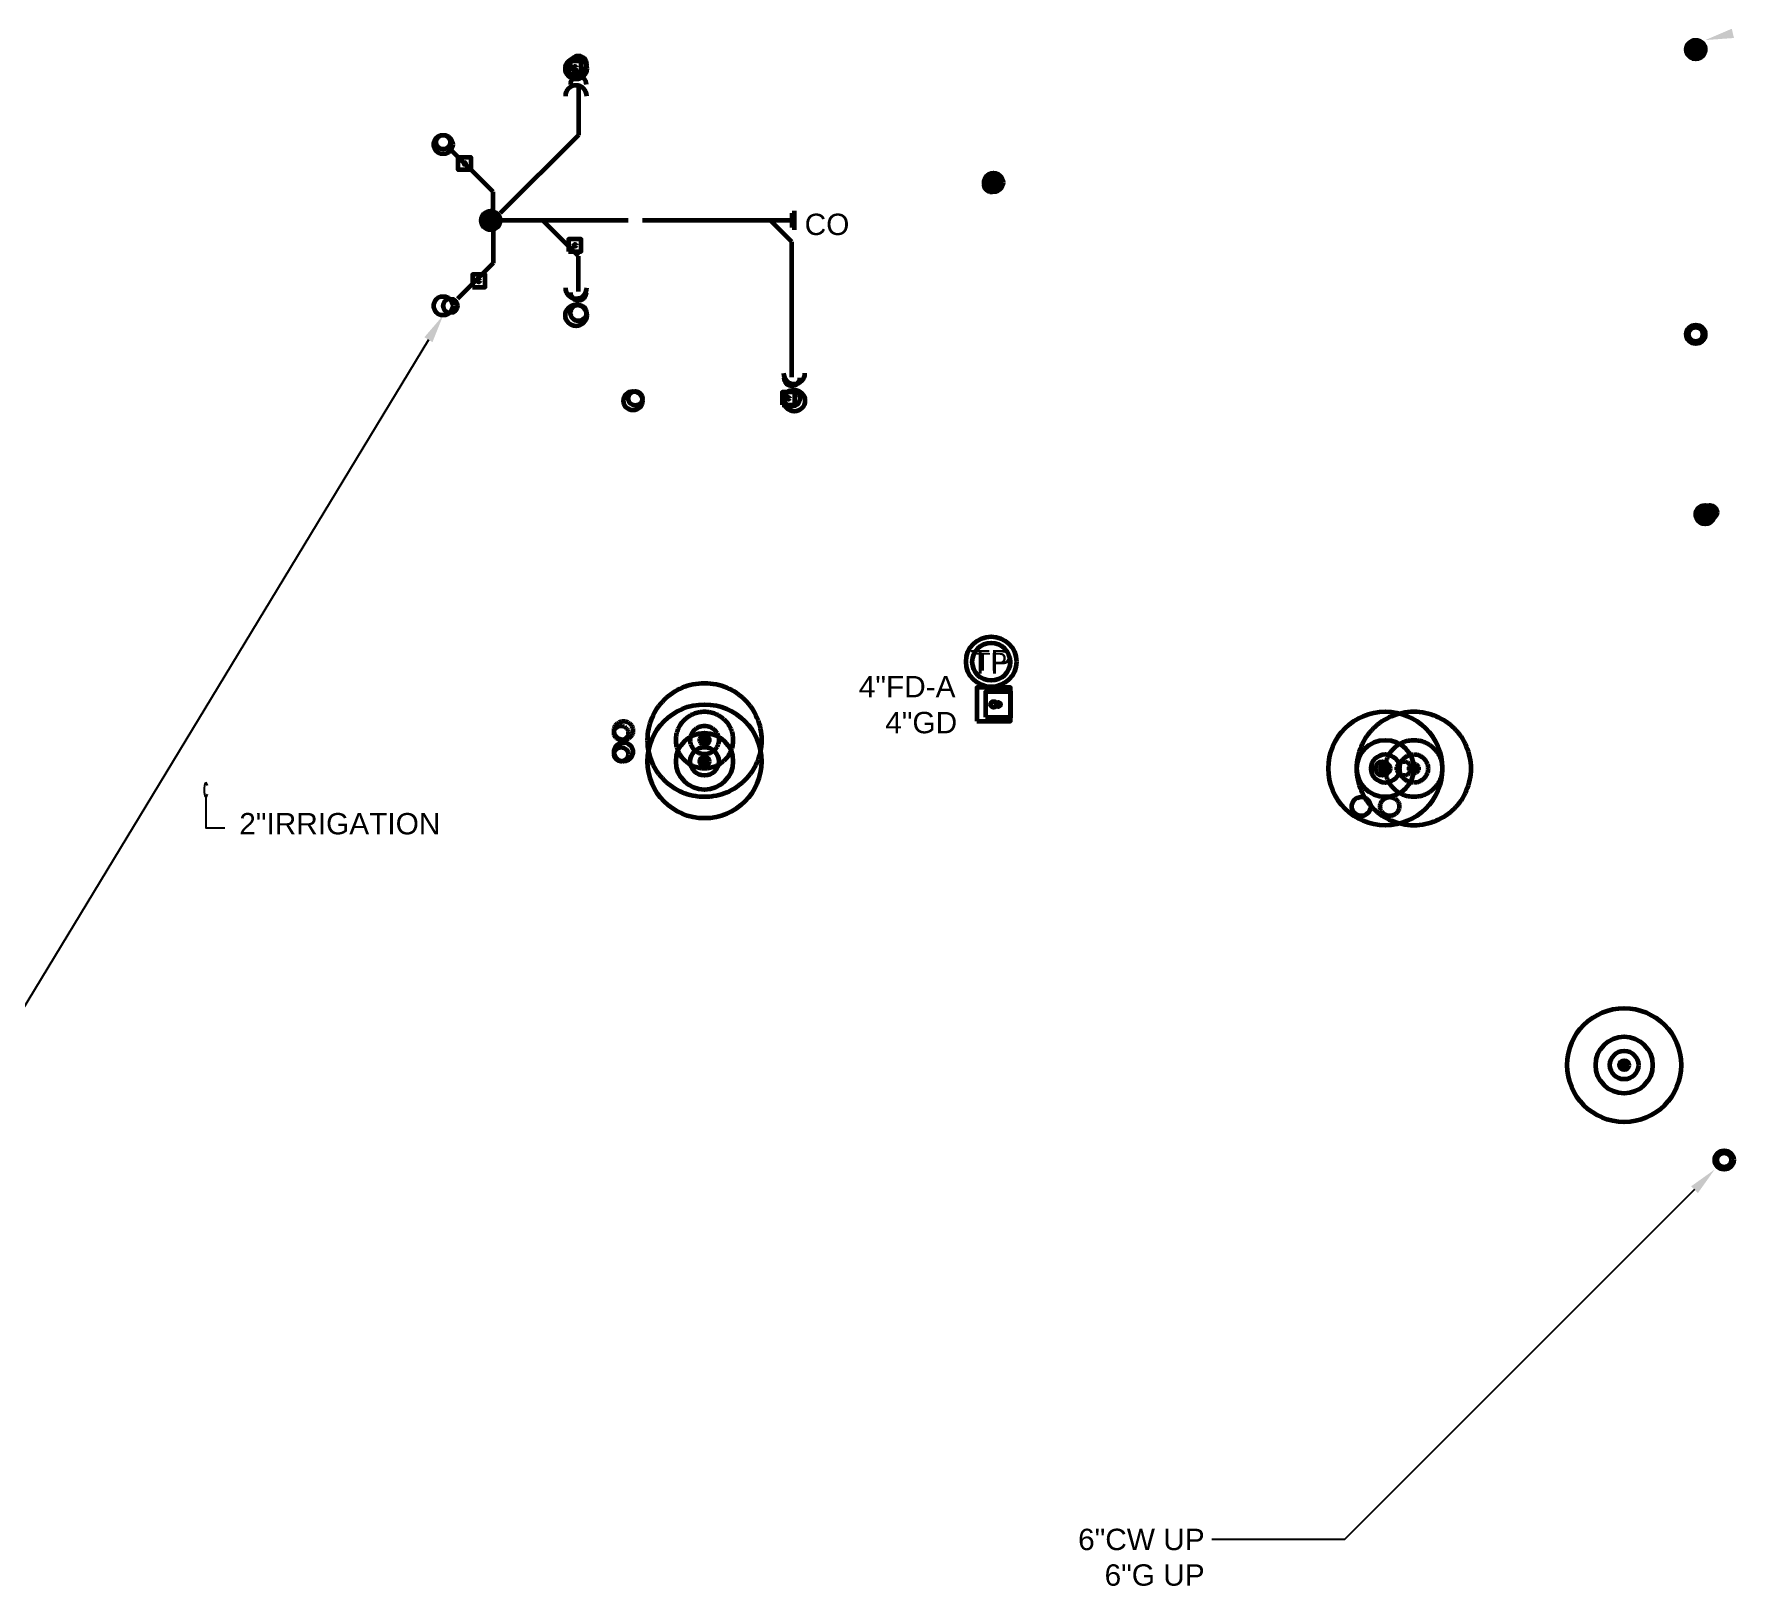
# Model space of a CAD drawing. Extents: x -3637 to 1666, y -2593 to 1817.
# Drawn here: x -969 to -252, y -2500 to -1846 of the extents above; entities that cross this region are included whole.
import ezdxf
from ezdxf.enums import TextEntityAlignment as Align

# ---------------------------------------------------------------- set-up
doc = ezdxf.new("R2010")
doc.units = 0
doc.header["$LTSCALE"] = 36
doc.header["$MEASUREMENT"] = 0
doc.linetypes.add('VENT', pattern=[0.3, 0.2, -0.1])
doc.layers.add('G-ANNO-TEXT', color=70, linetype='Continuous')
for name, color, linetype, lineweight in [('P-CW-N', 4, 'Continuous', 60), ('P-CW-N @ 128', 4, 'Continuous', 60), ('P-CW-N @ 96', 4, 'Continuous', 60), ('P-KW-N', 1, 'Continuous', 60), ('P-KW-N @ 128', 1, 'Continuous', 60), ('P-KW-N @ 96', 1, 'Continuous', 60), ('P-SAN-N', 6, 'Continuous', 60), ('P-SAN-N @ 1 (1)', 6, 'Continuous', 60), ('P-SAN-N @ 1 (2)', 6, 'Continuous', 60), ('P-SAN-N @ 12', 6, 'Continuous', 60), ('P-SAN-N @ 128', 6, 'Continuous', 60), ('P-SAN-N @ 16', 6, 'Continuous', 60), ('P-SAN-N @ 192', 6, 'Continuous', 60), ('P-SAN-N @ 2', 6, 'Continuous', 60), ('P-SAN-N @ 24', 6, 'Continuous', 60), ('P-SAN-N @ 384', 6, 'Continuous', 60), ('P-SAN-N @ 4', 6, 'Continuous', 60), ('P-SAN-N @ 48', 6, 'Continuous', 60), ('P-SAN-N @ 64', 6, 'Continuous', 60), ('P-SAN-N @ 768', 6, 'Continuous', 60), ('P-SAN-N @ 8', 6, 'Continuous', 60), ('P-SAN-N @ 96', 6, 'Continuous', 60), ('P-SANV-N', 5, 'VENT', 60), ('P-SANV-N @ 1 (1)', 5, 'VENT', 60), ('P-SANV-N @ 1 (2)', 5, 'VENT', 60), ('P-SANV-N @ 12', 5, 'VENT', 60), ('P-SANV-N @ 128', 5, 'VENT', 60), ('P-SANV-N @ 16', 5, 'VENT', 60), ('P-SANV-N @ 192', 5, 'VENT', 60), ('P-SANV-N @ 2', 5, 'VENT', 60), ('P-SANV-N @ 24', 5, 'VENT', 60), ('P-SANV-N @ 384', 5, 'VENT', 60), ('P-SANV-N @ 4', 5, 'VENT', 60), ('P-SANV-N @ 48', 5, 'VENT', 60), ('P-SANV-N @ 64', 5, 'VENT', 60), ('P-SANV-N @ 768', 5, 'VENT', 60), ('P-SANV-N @ 8', 5, 'VENT', 60), ('P-SANV-N @ 96', 5, 'VENT', 60), ('P-STRM-N', 2, 'Continuous', 60), ('P-STRM-N @ 1 (1)', 2, 'Continuous', 60), ('P-STRM-N @ 1 (2)', 2, 'Continuous', 60), ('P-STRM-N @ 12', 2, 'Continuous', 60), ('P-STRM-N @ 128', 2, 'Continuous', 60), ('P-STRM-N @ 16', 2, 'Continuous', 60), ('P-STRM-N @ 192', 2, 'Continuous', 60), ('P-STRM-N @ 2', 2, 'Continuous', 60), ('P-STRM-N @ 24', 2, 'Continuous', 60), ('P-STRM-N @ 384', 2, 'Continuous', 60), ('P-STRM-N @ 4', 2, 'Continuous', 60), ('P-STRM-N @ 48', 2, 'Continuous', 60), ('P-STRM-N @ 64', 2, 'Continuous', 60), ('P-STRM-N @ 768', 2, 'Continuous', 60), ('P-STRM-N @ 8', 2, 'Continuous', 60), ('P-STRM-N @ 96', 2, 'Continuous', 60)]:
    doc.layers.add(name, color=color, linetype=linetype, lineweight=lineweight)
doc.styles.add('Arial', font='arial.ttf')

# ---------------------------------------------------------------- blocks, each defined once
blk = doc.blocks.new('*U7')
blk.add_circle((0, 0), 0.03125)
blk = doc.blocks.new('*U666')
at = {"layer": 'P-CW-N @ 128', "xscale": 128, "yscale": 128, "zscale": 128}
blk.add_blockref('*U7', (-256, -2320.26), dxfattribs=at)
at = {"layer": 'P-CW-N @ 96', "xscale": 96, "yscale": 96, "zscale": 96}
blk.add_blockref('*U7', (-256, -2320.26), dxfattribs=at)
blk = doc.blocks.new('*U17')
at = {"linetype": 'Continuous'}
blk.add_lwpolyline([(-0.0556, -0.0556), (0.0556, -0.0556), (0.0556, 0.0556), (-0.0556, 0.0556)], close=True, dxfattribs=at)
at = {"color": 7, "linetype": 'Continuous'}
blk.add_circle((0, 0), 0.01, dxfattribs=at)
blk = doc.blocks.new('*U675')
at = {"layer": 'P-SAN-N @ 128', "xscale": 128, "yscale": 128, "zscale": 128}
blk.add_blockref('*U17', (-564, -2128.26), dxfattribs=at)
at = {"layer": 'P-SAN-N @ 96', "xscale": 96, "yscale": 96, "zscale": 96}
blk.add_blockref('*U17', (-562, -2128.26), dxfattribs=at)
blk = doc.blocks.new('*U22')
at = {"linetype": 'Continuous'}
blk.add_circle((0, 0), 0.0352, dxfattribs=at)
blk.add_arc((0, -0.0905), 0.0352, 0, 180, dxfattribs=at)
blk = doc.blocks.new('*U694')
at = {"layer": 'P-KW-N @ 128', "xscale": 128, "yscale": 128, "zscale": 128}
blk.add_blockref('*U22', (-740, -1860.26), dxfattribs=at)
at = {"layer": 'P-KW-N @ 96', "xscale": 96, "yscale": 96, "zscale": 96}
blk.add_blockref('*U22', (-739, -1858.26), dxfattribs=at)
blk = doc.blocks.new('*U23')
at = {"linetype": 'Continuous'}
blk.add_circle((0, 0), 0.0352, dxfattribs=at)
blk.add_arc((0, 0.0905), 0.0352, 180, 360, dxfattribs=at)
blk = doc.blocks.new('*U695')
at = {"layer": 'P-KW-N @ 128', "xscale": 128, "yscale": 128, "zscale": 128}
blk.add_blockref('*U23', (-740, -1964.26), dxfattribs=at)
at = {"layer": 'P-KW-N @ 96', "xscale": 96, "yscale": 96, "zscale": 96}
blk.add_blockref('*U23', (-739, -1963.26), dxfattribs=at)
blk = doc.blocks.new('*U696')
at = {"layer": 'P-KW-N @ 128', "xscale": 128, "yscale": 128, "zscale": 128}
blk.add_blockref('*U23', (-648, -2000.26), dxfattribs=at)
at = {"layer": 'P-KW-N @ 96', "xscale": 96, "yscale": 96, "zscale": 96}
blk.add_blockref('*U23', (-649, -1999.26), dxfattribs=at)
blk = doc.blocks.new('*U21')
blk.add_circle((0, 0), 0.0312)
blk = doc.blocks.new('*U697')
at = {"layer": 'P-KW-N @ 128', "xscale": 128, "yscale": 128, "zscale": 128}
blk.add_blockref('*U21', (-796, -1892.26), dxfattribs=at)
at = {"layer": 'P-KW-N @ 96', "xscale": 96, "yscale": 96, "zscale": 96}
blk.add_blockref('*U21', (-796, -1891.26), dxfattribs=at)
blk = doc.blocks.new('*U700')
at = {"layer": 'P-KW-N @ 128', "xscale": 128, "yscale": 128, "zscale": 128}
blk.add_blockref('*U21', (-796, -1960.26), dxfattribs=at)
at = {"layer": 'P-KW-N @ 96', "xscale": 96, "yscale": 96, "zscale": 96}
blk.add_blockref('*U21', (-793, -1960.26), dxfattribs=at)
blk = doc.blocks.new('*U24')
h = blk.add_hatch()
h.set_pattern_fill('ANSI31', color=256, scale=0.025, angle=135)
edge = h.paths.add_edge_path()
edge.add_arc((0, 0), 0.0313, 0, 360)
blk.add_circle((0, 0), 0.0312)
blk = doc.blocks.new('*U701')
at = {"layer": 'P-KW-N @ 128', "xscale": 128, "yscale": 128, "zscale": 128}
blk.add_blockref('*U24', (-776, -1924.26), dxfattribs=at)
at = {"layer": 'P-KW-N @ 96', "xscale": 96, "yscale": 96, "zscale": 96}
blk.add_blockref('*U24', (-775, -1924.26), dxfattribs=at)
blk = doc.blocks.new('*U707')
at = {"layer": 'P-STRM-N @ 128', "xscale": 128, "yscale": 128, "zscale": 128}
blk.add_blockref('*U7', (-716, -2000.26), dxfattribs=at)
at = {"layer": 'P-STRM-N @ 96', "xscale": 96, "yscale": 96, "zscale": 96}
blk.add_blockref('*U7', (-715, -1999.26), dxfattribs=at)
blk = doc.blocks.new('*U25')
h = blk.add_hatch()
h.set_pattern_fill('ANSI31', color=256, scale=0.025, angle=135)
edge = h.paths.add_edge_path()
edge.add_arc((0, 0), 0.0313, 0, 360)
blk.add_circle((0, 0), 0.0312)
blk = doc.blocks.new('*U708')
at = {"layer": 'P-STRM-N @ 128', "xscale": 128, "yscale": 128, "zscale": 128}
blk.add_blockref('*U25', (-564, -1908.26), dxfattribs=at)
at = {"layer": 'P-STRM-N @ 96', "xscale": 96, "yscale": 96, "zscale": 96}
blk.add_blockref('*U25', (-565, -1909.26), dxfattribs=at)
blk = doc.blocks.new('*U718')
at = {"layer": 'P-SAN-N @ 128', "xscale": 128, "yscale": 128, "zscale": 128, "rotation": 180}
blk.add_blockref('*U25', (-264, -2048.26), dxfattribs=at)
at = {"layer": 'P-SAN-N @ 96', "xscale": 96, "yscale": 96, "zscale": 96, "rotation": 180}
blk.add_blockref('*U25', (-262, -2047.26), dxfattribs=at)
blk = doc.blocks.new('*U719')
at = {"layer": 'P-STRM-N @ 128', "xscale": 128, "yscale": 128, "zscale": 128}
blk.add_blockref('*U25', (-268, -1852.26), dxfattribs=at)
at = {"layer": 'P-STRM-N @ 96', "xscale": 96, "yscale": 96, "zscale": 96}
blk.add_blockref('*U25', (-268, -1852.26), dxfattribs=at)
blk = doc.blocks.new('*U26')
at = {"linetype": 'Continuous'}
blk.add_circle((0, 0), 0.0829, dxfattribs=at)
at = {"layer": 'G-ANNO-TEXT', "linetype": 'Continuous', "style": 'Arial'}
blk.add_text('TP', height=0.07812, dxfattribs=at).set_placement((0, 0), align=Align.MIDDLE)
blk = doc.blocks.new('*U738')
at = {"layer": 'P-SAN-N @ 128', "xscale": 128, "yscale": 128, "zscale": 128}
blk.add_blockref('*U26', (-565, -2110.26), dxfattribs=at)
at = {"layer": 'P-SAN-N @ 96', "xscale": 96, "yscale": 96, "zscale": 96}
blk.add_blockref('*U26', (-565, -2110.26), dxfattribs=at)
blk = doc.blocks.new('*U27')
for p, q in [((-0.09375, -0.03125), (-0.09375, 0.03125)), ((-0.09375, 0), (0, 0))]:
    blk.add_line(p, q)
blk = doc.blocks.new('*U753')
at = {"layer": 'P-KW-N @ 128', "xscale": 128, "yscale": 128, "zscale": 128, "rotation": 180}
blk.add_blockref('*U27', (-660, -1924.26), dxfattribs=at)
at = {"layer": 'P-KW-N @ 96', "xscale": 96, "yscale": 96, "zscale": 96, "rotation": 180}
blk.add_blockref('*U27', (-658, -1924.26), dxfattribs=at)
blk = doc.blocks.new('*U782')
at = {"layer": 'P-STRM-N @ 1 (1)', "rotation": 180}
blk.add_blockref('*U7', (-298.16, -2280.26), dxfattribs=at)
at = {"layer": 'P-STRM-N @ 1 (2)', "rotation": 180}
blk.add_blockref('*U7', (-298.16, -2280.26), dxfattribs=at)
at = {"layer": 'P-STRM-N @ 12', "xscale": 12, "yscale": 12, "zscale": 12, "rotation": 180}
blk.add_blockref('*U7', (-298.16, -2280.26), dxfattribs=at)
at = {"layer": 'P-STRM-N @ 128', "xscale": 128, "yscale": 128, "zscale": 128, "rotation": 180}
blk.add_blockref('*U7', (-268, -1972.26), dxfattribs=at)
at = {"layer": 'P-STRM-N @ 16', "xscale": 16, "yscale": 16, "zscale": 16, "rotation": 180}
blk.add_blockref('*U7', (-298.16, -2280.26), dxfattribs=at)
at = {"layer": 'P-STRM-N @ 192', "xscale": 192, "yscale": 192, "zscale": 192, "rotation": 180}
blk.add_blockref('*U7', (-298.16, -2280.26), dxfattribs=at)
at = {"layer": 'P-STRM-N @ 2', "xscale": 2, "yscale": 2, "zscale": 2, "rotation": 180}
blk.add_blockref('*U7', (-298.16, -2280.26), dxfattribs=at)
at = {"layer": 'P-STRM-N @ 24', "xscale": 24, "yscale": 24, "zscale": 24, "rotation": 180}
blk.add_blockref('*U7', (-298.16, -2280.26), dxfattribs=at)
at = {"layer": 'P-STRM-N @ 384', "xscale": 384, "yscale": 384, "zscale": 384, "rotation": 180}
blk.add_blockref('*U7', (-298.16, -2280.26), dxfattribs=at)
at = {"layer": 'P-STRM-N @ 4', "xscale": 4, "yscale": 4, "zscale": 4, "rotation": 180}
blk.add_blockref('*U7', (-298.16, -2280.26), dxfattribs=at)
at = {"layer": 'P-STRM-N @ 48', "xscale": 48, "yscale": 48, "zscale": 48, "rotation": 180}
blk.add_blockref('*U7', (-298.16, -2280.26), dxfattribs=at)
at = {"layer": 'P-STRM-N @ 64', "xscale": 64, "yscale": 64, "zscale": 64, "rotation": 180}
blk.add_blockref('*U7', (-298.16, -2280.26), dxfattribs=at)
at = {"layer": 'P-STRM-N @ 768', "xscale": 768, "yscale": 768, "zscale": 768, "rotation": 180}
blk.add_blockref('*U7', (-298.16, -2280.26), dxfattribs=at)
at = {"layer": 'P-STRM-N @ 8', "xscale": 8, "yscale": 8, "zscale": 8, "rotation": 180}
blk.add_blockref('*U7', (-298.16, -2280.26), dxfattribs=at)
at = {"layer": 'P-STRM-N @ 96', "xscale": 96, "yscale": 96, "zscale": 96, "rotation": 180}
blk.add_blockref('*U7', (-268, -1972.26), dxfattribs=at)
blk = doc.blocks.new('*U825')
at = {"layer": 'P-SAN-N @ 1 (1)', "rotation": 180}
blk.add_blockref('*U7', (-685.84, -2152.26), dxfattribs=at)
at = {"layer": 'P-SAN-N @ 1 (2)', "rotation": 180}
blk.add_blockref('*U7', (-685.84, -2152.26), dxfattribs=at)
at = {"layer": 'P-SAN-N @ 12', "xscale": 12, "yscale": 12, "zscale": 12, "rotation": 180}
blk.add_blockref('*U7', (-685.84, -2152.26), dxfattribs=at)
at = {"layer": 'P-SAN-N @ 128', "xscale": 128, "yscale": 128, "zscale": 128, "rotation": 180}
blk.add_blockref('*U7', (-720, -2148.26), dxfattribs=at)
at = {"layer": 'P-SAN-N @ 16', "xscale": 16, "yscale": 16, "zscale": 16, "rotation": 180}
blk.add_blockref('*U7', (-685.84, -2152.26), dxfattribs=at)
at = {"layer": 'P-SAN-N @ 192', "xscale": 192, "yscale": 192, "zscale": 192, "rotation": 180}
blk.add_blockref('*U7', (-685.84, -2152.26), dxfattribs=at)
at = {"layer": 'P-SAN-N @ 2', "xscale": 2, "yscale": 2, "zscale": 2, "rotation": 180}
blk.add_blockref('*U7', (-685.84, -2152.26), dxfattribs=at)
at = {"layer": 'P-SAN-N @ 24', "xscale": 24, "yscale": 24, "zscale": 24, "rotation": 180}
blk.add_blockref('*U7', (-685.84, -2152.26), dxfattribs=at)
at = {"layer": 'P-SAN-N @ 384', "xscale": 384, "yscale": 384, "zscale": 384, "rotation": 180}
blk.add_blockref('*U7', (-685.84, -2152.26), dxfattribs=at)
at = {"layer": 'P-SAN-N @ 4', "xscale": 4, "yscale": 4, "zscale": 4, "rotation": 180}
blk.add_blockref('*U7', (-685.84, -2152.26), dxfattribs=at)
at = {"layer": 'P-SAN-N @ 48', "xscale": 48, "yscale": 48, "zscale": 48, "rotation": 180}
blk.add_blockref('*U7', (-685.84, -2152.26), dxfattribs=at)
at = {"layer": 'P-SAN-N @ 64', "xscale": 64, "yscale": 64, "zscale": 64, "rotation": 180}
blk.add_blockref('*U7', (-685.84, -2152.26), dxfattribs=at)
at = {"layer": 'P-SAN-N @ 768', "xscale": 768, "yscale": 768, "zscale": 768, "rotation": 180}
blk.add_blockref('*U7', (-685.84, -2152.26), dxfattribs=at)
at = {"layer": 'P-SAN-N @ 8', "xscale": 8, "yscale": 8, "zscale": 8, "rotation": 180}
blk.add_blockref('*U7', (-685.84, -2152.26), dxfattribs=at)
at = {"layer": 'P-SAN-N @ 96', "xscale": 96, "yscale": 96, "zscale": 96, "rotation": 180}
blk.add_blockref('*U7', (-721, -2149.26), dxfattribs=at)
blk = doc.blocks.new('*U826')
at = {"layer": 'P-SANV-N @ 1 (1)', "rotation": 180}
blk.add_blockref('*U7', (-685.84, -2143.26), dxfattribs=at)
at = {"layer": 'P-SANV-N @ 1 (2)', "rotation": 180}
blk.add_blockref('*U7', (-685.84, -2143.26), dxfattribs=at)
at = {"layer": 'P-SANV-N @ 12', "xscale": 12, "yscale": 12, "zscale": 12, "rotation": 180}
blk.add_blockref('*U7', (-685.84, -2143.26), dxfattribs=at)
at = {"layer": 'P-SANV-N @ 128', "xscale": 128, "yscale": 128, "zscale": 128, "rotation": 180}
blk.add_blockref('*U7', (-720, -2139.26), dxfattribs=at)
at = {"layer": 'P-SANV-N @ 16', "xscale": 16, "yscale": 16, "zscale": 16, "rotation": 180}
blk.add_blockref('*U7', (-685.84, -2143.26), dxfattribs=at)
at = {"layer": 'P-SANV-N @ 192', "xscale": 192, "yscale": 192, "zscale": 192, "rotation": 180}
blk.add_blockref('*U7', (-685.84, -2143.26), dxfattribs=at)
at = {"layer": 'P-SANV-N @ 2', "xscale": 2, "yscale": 2, "zscale": 2, "rotation": 180}
blk.add_blockref('*U7', (-685.84, -2143.26), dxfattribs=at)
at = {"layer": 'P-SANV-N @ 24', "xscale": 24, "yscale": 24, "zscale": 24, "rotation": 180}
blk.add_blockref('*U7', (-685.84, -2143.26), dxfattribs=at)
at = {"layer": 'P-SANV-N @ 384', "xscale": 384, "yscale": 384, "zscale": 384, "rotation": 180}
blk.add_blockref('*U7', (-685.84, -2143.26), dxfattribs=at)
at = {"layer": 'P-SANV-N @ 4', "xscale": 4, "yscale": 4, "zscale": 4, "rotation": 180}
blk.add_blockref('*U7', (-685.84, -2143.26), dxfattribs=at)
at = {"layer": 'P-SANV-N @ 48', "xscale": 48, "yscale": 48, "zscale": 48, "rotation": 180}
blk.add_blockref('*U7', (-685.84, -2143.26), dxfattribs=at)
at = {"layer": 'P-SANV-N @ 64', "xscale": 64, "yscale": 64, "zscale": 64, "rotation": 180}
blk.add_blockref('*U7', (-685.84, -2143.26), dxfattribs=at)
at = {"layer": 'P-SANV-N @ 768', "xscale": 768, "yscale": 768, "zscale": 768, "rotation": 180}
blk.add_blockref('*U7', (-685.84, -2143.26), dxfattribs=at)
at = {"layer": 'P-SANV-N @ 8', "xscale": 8, "yscale": 8, "zscale": 8, "rotation": 180}
blk.add_blockref('*U7', (-685.84, -2143.26), dxfattribs=at)
at = {"layer": 'P-SANV-N @ 96', "xscale": 96, "yscale": 96, "zscale": 96, "rotation": 180}
blk.add_blockref('*U7', (-721, -2140.26), dxfattribs=at)
blk = doc.blocks.new('*U829')
at = {"layer": 'P-SAN-N @ 1 (1)', "rotation": 180}
blk.add_blockref('*U7', (-398.84, -2155.26), dxfattribs=at)
at = {"layer": 'P-SAN-N @ 1 (2)', "rotation": 180}
blk.add_blockref('*U7', (-398.84, -2155.26), dxfattribs=at)
at = {"layer": 'P-SAN-N @ 12', "xscale": 12, "yscale": 12, "zscale": 12, "rotation": 180}
blk.add_blockref('*U7', (-398.84, -2155.26), dxfattribs=at)
at = {"layer": 'P-SAN-N @ 128', "xscale": 128, "yscale": 128, "zscale": 128, "rotation": 180}
blk.add_blockref('*U7', (-409, -2171.26), dxfattribs=at)
at = {"layer": 'P-SAN-N @ 16', "xscale": 16, "yscale": 16, "zscale": 16, "rotation": 180}
blk.add_blockref('*U7', (-398.84, -2155.26), dxfattribs=at)
at = {"layer": 'P-SAN-N @ 192', "xscale": 192, "yscale": 192, "zscale": 192, "rotation": 180}
blk.add_blockref('*U7', (-398.84, -2155.26), dxfattribs=at)
at = {"layer": 'P-SAN-N @ 2', "xscale": 2, "yscale": 2, "zscale": 2, "rotation": 180}
blk.add_blockref('*U7', (-398.84, -2155.26), dxfattribs=at)
at = {"layer": 'P-SAN-N @ 24', "xscale": 24, "yscale": 24, "zscale": 24, "rotation": 180}
blk.add_blockref('*U7', (-398.84, -2155.26), dxfattribs=at)
at = {"layer": 'P-SAN-N @ 384', "xscale": 384, "yscale": 384, "zscale": 384, "rotation": 180}
blk.add_blockref('*U7', (-398.84, -2155.26), dxfattribs=at)
at = {"layer": 'P-SAN-N @ 4', "xscale": 4, "yscale": 4, "zscale": 4, "rotation": 180}
blk.add_blockref('*U7', (-398.84, -2155.26), dxfattribs=at)
at = {"layer": 'P-SAN-N @ 48', "xscale": 48, "yscale": 48, "zscale": 48, "rotation": 180}
blk.add_blockref('*U7', (-398.84, -2155.26), dxfattribs=at)
at = {"layer": 'P-SAN-N @ 64', "xscale": 64, "yscale": 64, "zscale": 64, "rotation": 180}
blk.add_blockref('*U7', (-398.84, -2155.26), dxfattribs=at)
at = {"layer": 'P-SAN-N @ 768', "xscale": 768, "yscale": 768, "zscale": 768, "rotation": 180}
blk.add_blockref('*U7', (-398.84, -2155.26), dxfattribs=at)
at = {"layer": 'P-SAN-N @ 8', "xscale": 8, "yscale": 8, "zscale": 8, "rotation": 180}
blk.add_blockref('*U7', (-398.84, -2155.26), dxfattribs=at)
at = {"layer": 'P-SAN-N @ 96', "xscale": 96, "yscale": 96, "zscale": 96, "rotation": 180}
blk.add_blockref('*U7', (-400, -2155.26), dxfattribs=at)
blk = doc.blocks.new('*U830')
at = {"layer": 'P-SANV-N @ 1 (1)', "rotation": 180}
blk.add_blockref('*U7', (-386.84, -2155.26), dxfattribs=at)
at = {"layer": 'P-SANV-N @ 1 (2)', "rotation": 180}
blk.add_blockref('*U7', (-386.84, -2155.26), dxfattribs=at)
at = {"layer": 'P-SANV-N @ 12', "xscale": 12, "yscale": 12, "zscale": 12, "rotation": 180}
blk.add_blockref('*U7', (-386.84, -2155.26), dxfattribs=at)
at = {"layer": 'P-SANV-N @ 128', "xscale": 128, "yscale": 128, "zscale": 128, "rotation": 180}
blk.add_blockref('*U7', (-397, -2171.26), dxfattribs=at)
at = {"layer": 'P-SANV-N @ 16', "xscale": 16, "yscale": 16, "zscale": 16, "rotation": 180}
blk.add_blockref('*U7', (-386.84, -2155.26), dxfattribs=at)
at = {"layer": 'P-SANV-N @ 192', "xscale": 192, "yscale": 192, "zscale": 192, "rotation": 180}
blk.add_blockref('*U7', (-386.84, -2155.26), dxfattribs=at)
at = {"layer": 'P-SANV-N @ 2', "xscale": 2, "yscale": 2, "zscale": 2, "rotation": 180}
blk.add_blockref('*U7', (-386.84, -2155.26), dxfattribs=at)
at = {"layer": 'P-SANV-N @ 24', "xscale": 24, "yscale": 24, "zscale": 24, "rotation": 180}
blk.add_blockref('*U7', (-386.84, -2155.26), dxfattribs=at)
at = {"layer": 'P-SANV-N @ 384', "xscale": 384, "yscale": 384, "zscale": 384, "rotation": 180}
blk.add_blockref('*U7', (-386.84, -2155.26), dxfattribs=at)
at = {"layer": 'P-SANV-N @ 4', "xscale": 4, "yscale": 4, "zscale": 4, "rotation": 180}
blk.add_blockref('*U7', (-386.84, -2155.26), dxfattribs=at)
at = {"layer": 'P-SANV-N @ 48', "xscale": 48, "yscale": 48, "zscale": 48, "rotation": 180}
blk.add_blockref('*U7', (-386.84, -2155.26), dxfattribs=at)
at = {"layer": 'P-SANV-N @ 64', "xscale": 64, "yscale": 64, "zscale": 64, "rotation": 180}
blk.add_blockref('*U7', (-386.84, -2155.26), dxfattribs=at)
at = {"layer": 'P-SANV-N @ 768', "xscale": 768, "yscale": 768, "zscale": 768, "rotation": 180}
blk.add_blockref('*U7', (-386.84, -2155.26), dxfattribs=at)
at = {"layer": 'P-SANV-N @ 8', "xscale": 8, "yscale": 8, "zscale": 8, "rotation": 180}
blk.add_blockref('*U7', (-386.84, -2155.26), dxfattribs=at)
at = {"layer": 'P-SANV-N @ 96', "xscale": 96, "yscale": 96, "zscale": 96, "rotation": 180}
blk.add_blockref('*U7', (-391, -2155.26), dxfattribs=at)
blk = doc.blocks.new('LeaderNoteBlock')
blk.add_ellipse((0, 0), major_axis=(1, 0), ratio=0.25, start_param=5.387521, end_param=10.320443)

msp = doc.modelspace()

# ---------------------------------------------------------------- linework, layer by layer
at = {"layer": 'G-ANNO-TEXT'}
for points in [[(-802.22, -1974.52), (-1104, -2472.26), (-1155.88, -2472.26)], [(-896, -2167.26), (-896, -2180.26), (-888, -2180.26)], [(-268.49, -2332.74), (-416, -2480.26), (-472, -2480.26)]]:
    msp.add_lwpolyline(points, dxfattribs=at)
for points in [[(-251.87, -1847.37), (-264, -1848.26), (-252.81, -1843.48)], [(-803.93, -1973.48), (-796, -1964.26), (-800.51, -1975.56)], [(-269.9, -2331.33), (-260, -2324.26), (-267.07, -2334.16)]]:
    msp.add_solid(points, dxfattribs=at)
at = {"layer": 'P-KW-N'}
for p, q in [((-739, -1867.26), (-739, -1888.26)), ((-739, -1888.26), (-772, -1921.26)), ((-775, -1912.26), (-793, -1894.26)), ((-775, -1921.26), (-775, -1912.26)), ((-775, -1927.26), (-775, -1942.26)), ((-718, -1924.26), (-772, -1924.26)), ((-739, -1939.26), (-754, -1924.26)), ((-658, -1924.26), (-712, -1924.26)), ((-649, -1933.26), (-658, -1924.26)), ((-649, -1990.26), (-649, -1933.26)), ((-739, -1954.26), (-739, -1939.26)), ((-775, -1942.26), (-790, -1957.26))]:
    msp.add_line(p, q, dxfattribs=at)

# ---------------------------------------------------------------- block references
at = {"layer": 'G-ANNO-TEXT', "xscale": 3, "yscale": 3, "zscale": 3, "rotation": 90}
msp.add_blockref('LeaderNoteBlock', (-896, -2164.26), dxfattribs=at)
at = {"layer": 'P-CW-N'}
msp.add_blockref('*U666', (0, 0), dxfattribs=at)
at = {"layer": 'P-KW-N'}
for name in ['*U694', '*U697', '*U701', '*U753', '*U700', '*U695', '*U696']:
    msp.add_blockref(name, (0, 0), dxfattribs=at)
at = {"layer": 'P-SAN-N'}
for name in ['*U718', '*U738', '*U675', '*U825', '*U829']:
    msp.add_blockref(name, (0, 0), dxfattribs=at)
at = {"layer": 'P-SAN-N @ 48', "xscale": 48, "yscale": 48, "zscale": 48}
for p in [(-740.5, -1859.76), (-740.5, -1934.76), (-781, -1949.76), (-650.5, -1999.26)]:
    msp.add_blockref('*U17', p, dxfattribs=at)
at = {"layer": 'P-SAN-N @ 48', "xscale": -48, "yscale": 48, "zscale": 48, "rotation": 180}
msp.add_blockref('*U17', (-787, -1900.26), dxfattribs=at)
at = {"layer": 'P-SANV-N'}
for name in ['*U826', '*U830']:
    msp.add_blockref(name, (0, 0), dxfattribs=at)
at = {"layer": 'P-STRM-N'}
for name in ['*U719', '*U708', '*U782', '*U707']:
    msp.add_blockref(name, (0, 0), dxfattribs=at)

# ---------------------------------------------------------------- texts
at = {"layer": 'G-ANNO-TEXT', "style": 'Arial'}
for s, p in [('CO', (-643.63, -1930.42)), ('4"FD-A', (-620.81, -2125.26)), ('4"GD', (-609.65, -2140.41)), ('2"IRRIGATION', (-881.97, -2183.02))]:
    msp.add_text(s, height=9, dxfattribs=at).set_placement(p)
at = {"layer": 'G-ANNO-TEXT', "insert": (-475, -2475.68), "char_height": 9, "attachment_point": 3, "style": 'Arial'}
msp.add_mtext('6"CW UP\\P6"G UP', dxfattribs=at)

doc.saveas('drawing.dxf')
